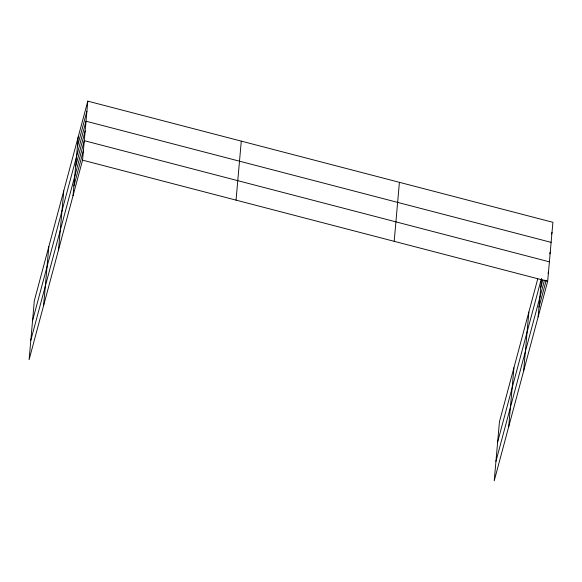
<?xml version="1.0" encoding="UTF-8"?>
<svg xmlns="http://www.w3.org/2000/svg" width="582" height="582" viewBox="0 0 582 582"><rect width="100%" height="100%" fill="white"/><g stroke="black" fill="none" stroke-linecap="round" stroke-linejoin="round"><path stroke-width="0.87" d="M43.599 305.594L48.823 246.593M58.527 249.853L63.758 190.852M73.026 195.756L78.257 136.755M87.795 101.144L34.331 300.69L29.1 359.691L82.564 160.152L87.795 101.144L552.9 222.309L547.669 281.31L494.205 480.856L499.436 421.848L537.746 278.858M236.052 200.135L241.283 141.128M394.189 241.326L399.419 182.326M508.697 426.752L513.928 367.751M523.633 371.018L528.863 312.017M538.132 316.921L541.5 278.858M77.37 146.788L86.907 111.177M32.548 320.747L86.02 121.209L551.125 242.367M75.616 166.554L85.154 130.943M30.824 340.223L84.295 140.677L549.393 261.842M73.892 186.022L83.43 150.418M551.547 234.073L552.012 232.334M497.654 441.913L541.347 278.851M540.714 287.712L542.81 279.898M549.794 253.839L550.259 252.101M495.929 461.381L544.512 280.08M538.99 307.18L546.207 280.262M548.069 273.314L548.535 271.576M82.564 160.152L547.669 281.31"/></g></svg>
